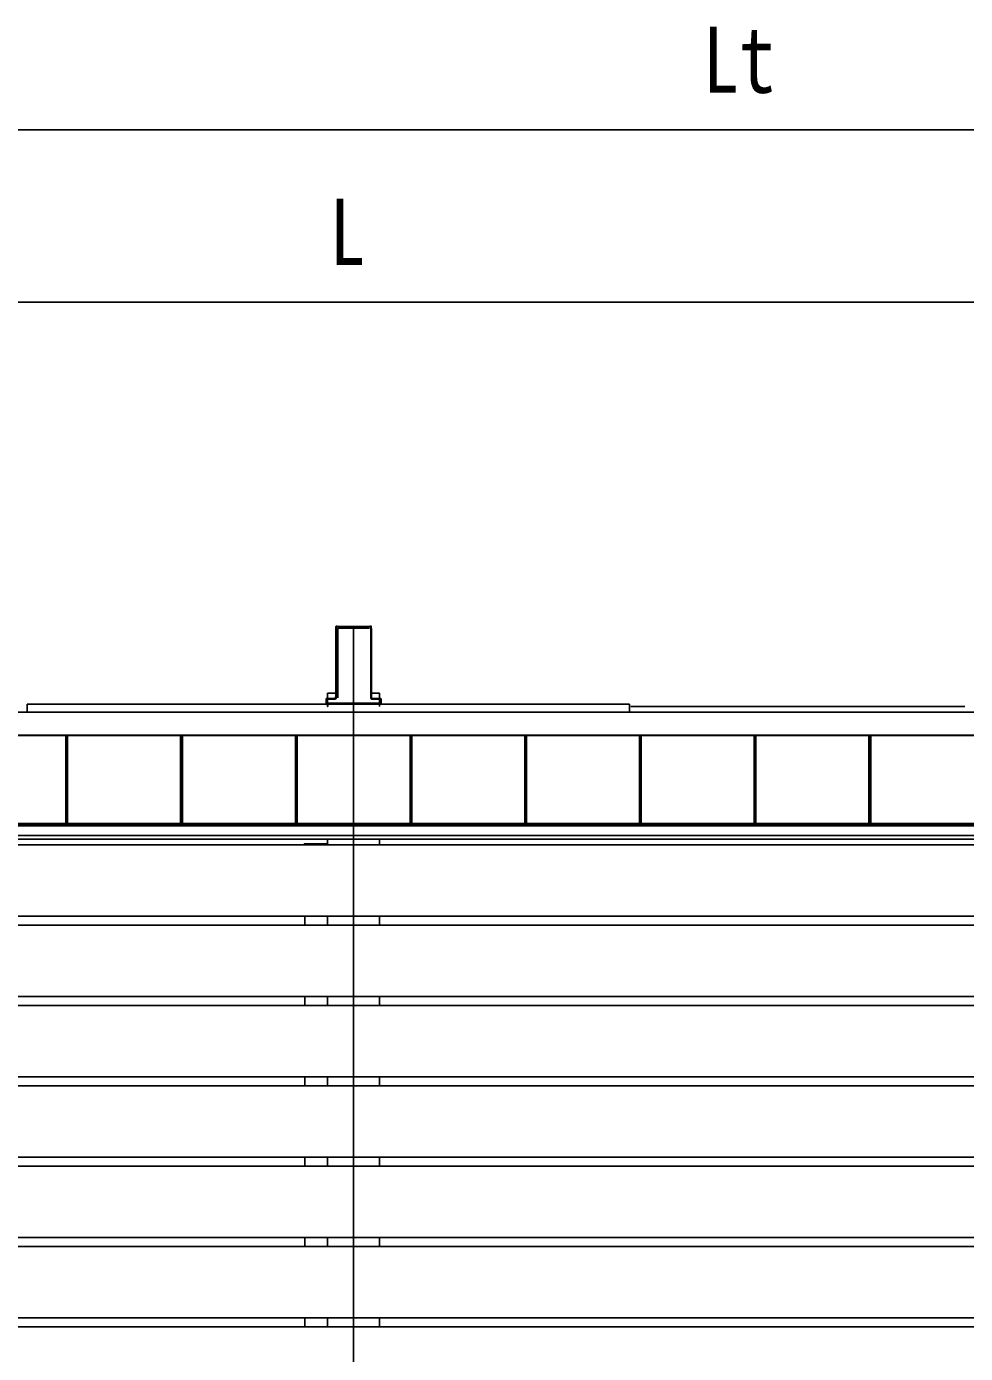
# Model space of a CAD drawing. Units: millimetres, scale not verified. Extents: x -14718 to 14718, y -10397 to 10401.
# Drawn here: x -4058 to -2421, y -3728 to -1415 of the extents above; entities that cross this region are included whole.
import ezdxf
from ezdxf.enums import TextEntityAlignment as Align

# ---------------------------------------------------------------- set-up
doc = ezdxf.new("R2010")
doc.units = ezdxf.units.MM
doc.header["$LTSCALE"] = 50
for name, color, linetype in [('0-4_YKK_12', 2, 'Continuous'), ('0-6_YKK_A1', 4, 'Continuous'), ('0-7_YKK_D', 6, 'Continuous')]:
    doc.layers.add(name, color=color, linetype=linetype)
doc.styles.add('ＭＳ ゴシック', font='')
doc.styles.get('ＭＳ ゴシック').set_extended_font_data('MS Gothic')

msp = doc.modelspace()

# ---------------------------------------------------------------- linework, layer by layer
at = {"layer": '0-4_YKK_12'}
msp.add_line((-3487.91, -6081.6), (-3487.91, -2461.57), dxfattribs=at)
at = {"layer": '0-6_YKK_A1'}
for p, q in [((-3519.16, -2466.92), (-3519.16, -2583.59)), ((-3518.8, -2461.07), (-3519.15, -2466.56)), ((-3518.36, -2461.53), (-3518.8, -2461.07)), ((-3518.31, -2460.6), (-3516.27, -2460.6)), ((-3518.31, -2460.6), (-3517.87, -2461.06)), ((-3518.29, -2577.54), (-3518.29, -2462.41)), ((-3517.79, -2462.09), (-3517.79, -2577.22)), ((-3515.96, -2460.93), (-3516.27, -2460.6)), ((-3515.96, -2460.93), (-3459.87, -2460.93)), ((-3515.41, -2464.07), (-3460.41, -2464.07)), ((-3515.41, -2585.42), (-3515.41, -2464.07)), ((-3459.87, -2460.93), (-3459.56, -2460.6)), ((-3459.56, -2460.6), (-3457.52, -2460.6)), ((-3458.04, -2577.22), (-3458.04, -2462.09)), ((-3457.96, -2461.06), (-3457.52, -2460.6)), ((-3457.54, -2462.41), (-3457.54, -2577.54)), ((-3457.03, -2461.07), (-3457.47, -2461.53)), ((-3457.03, -2461.07), (-3456.68, -2466.56)), ((-3456.66, -2466.92), (-3456.66, -2583.59)), ((-3535.32, -2594.34), (-3535.32, -2587.46)), ((-3535.29, -2586.49), (-3520.27, -2586.49)), ((-3533.32, -2587.54), (-3533.32, -2594.34)), ((-3519.75, -2587.54), (-3533.32, -2587.54)), ((-3533.11, -2577.16), (-3519.16, -2577.16)), ((-3533.11, -2586.49), (-3533.11, -2577.16)), ((-3519.18, -2583.94), (-3519.28, -2585.55)), ((-3518.75, -2586.11), (-3518.38, -2580.01)), ((-3517.88, -2580.04), (-3518.25, -2586.14)), ((-3457.58, -2586.14), (-3457.95, -2580.04)), ((-3457.45, -2580.01), (-3457.08, -2586.11)), ((-3442.71, -2577.16), (-3456.66, -2577.16)), ((-3456.65, -2583.94), (-3456.55, -2585.55)), ((-3456.08, -2587.04), (-3442.51, -2587.04)), ((-3442.51, -2587.54), (-3456.08, -2587.54)), ((-3455.56, -2586.49), (-3440.54, -2586.49)), ((-3442.71, -2586.49), (-3442.71, -2577.16)), ((-3442.51, -2587.04), (-3442.51, -2587.54)), ((-3442.51, -2594.34), (-3442.51, -2587.54)), ((-3440.51, -2587.46), (-3440.51, -2594.34)), ((-5986.41, -2610.48), (-987.71, -2610.48)), ((-4056.88, -2596.41), (-3006.88, -2596.41)), ((-4056.88, -2596.41), (-4056.88, -2610.51)), ((-3535.79, -2594.83), (-3535.32, -2594.83)), ((-3535.78, -2594.34), (-3535.78, -2594.83)), ((-3533.32, -2594.34), (-3535.32, -2594.34)), ((-3535.32, -2594.34), (-3535.32, -2594.83)), ((-3533.32, -2594.83), (-3535.32, -2594.83)), ((-3533.32, -2594.34), (-3442.51, -2594.34)), ((-3533.32, -2594.34), (-3533.32, -2594.83)), ((-3533.32, -2594.83), (-3442.51, -2594.83)), ((-3533.11, -2600.51), (-3533.11, -2594.83)), ((-3533.11, -2600.51), (-3532.91, -2600.51)), ((-3532.91, -2594.83), (-3532.91, -2600.51)), ((-3531.91, -2594.49), (-3443.91, -2594.49)), ((-3442.91, -2594.83), (-3442.91, -2600.51)), ((-3442.91, -2600.51), (-3442.71, -2600.51)), ((-3442.71, -2600.51), (-3442.71, -2594.83)), ((-3440.51, -2594.34), (-3442.51, -2594.34)), ((-3440.51, -2594.83), (-3442.51, -2594.83)), ((-3442.5, -2594.34), (-3442.5, -2594.83)), ((-3440.51, -2594.34), (-3440.51, -2594.83)), ((-3440.04, -2594.83), (-3440.51, -2594.83)), ((-3440.04, -2594.34), (-3440.04, -2594.83)), ((-3006.88, -2596.41), (-3006.88, -2610.51)), ((-3004.38, -2600.51), (-2422.38, -2600.51)), ((-5986.41, -2650.43), (-989.41, -2650.43)), ((-5986.41, -2650.66), (-989.41, -2650.66)), ((-3989.41, -2804.3), (-3989.41, -2650.66)), ((-3986.81, -2804.3), (-3986.81, -2650.66)), ((-3986.41, -2804.3), (-3986.41, -2650.66)), ((-3789.41, -2804.3), (-3789.41, -2650.66)), ((-3786.81, -2804.3), (-3786.81, -2650.66)), ((-3786.41, -2804.3), (-3786.41, -2650.66)), ((-3589.41, -2804.3), (-3589.41, -2650.66)), ((-3586.81, -2804.3), (-3586.81, -2650.66)), ((-3586.41, -2804.3), (-3586.41, -2650.66)), ((-3389.41, -2804.3), (-3389.41, -2650.66)), ((-3386.81, -2804.3), (-3386.81, -2650.66)), ((-3386.41, -2804.3), (-3386.41, -2650.66)), ((-3189.41, -2804.3), (-3189.41, -2650.66)), ((-3186.81, -2804.3), (-3186.81, -2650.66)), ((-3186.41, -2804.3), (-3186.41, -2650.66)), ((-2989.41, -2804.3), (-2989.41, -2650.66)), ((-2989.41, -2804.3), (-2989.41, -2650.66)), ((-2986.81, -2804.3), (-2986.81, -2650.66)), ((-2986.81, -2804.3), (-2986.81, -2650.66)), ((-2986.41, -2804.3), (-2986.41, -2650.66)), ((-2789.41, -2804.3), (-2789.41, -2650.66)), ((-2786.81, -2804.3), (-2786.81, -2650.66)), ((-2786.41, -2804.3), (-2786.41, -2650.66)), ((-2589.41, -2804.3), (-2589.41, -2650.66)), ((-2586.81, -2804.3), (-2586.81, -2650.66)), ((-2586.41, -2804.3), (-2586.41, -2650.66)), ((-5984.41, -2804.3), (-987.71, -2804.3)), ((-5984.41, -2806.31), (-987.71, -2806.31)), ((-5984.41, -2808.11), (-987.71, -2808.11)), ((-5984.41, -2808.11), (-987.71, -2808.11)), ((-5984.41, -2825.08), (-987.71, -2825.08)), ((-5984.41, -2831.57), (-987.71, -2831.57)), ((-5982.41, -2841.6), (-993.41, -2841.6)), ((-3532.61, -2841.6), (-3573.61, -2841.6)), ((-3573.11, -2841.6), (-3533.11, -2841.6)), ((-3533.11, -2841.6), (-3533.11, -2831.57)), ((-3532.61, -2841.6), (-3532.61, -2839.6)), ((-3442.71, -2841.6), (-3442.71, -2831.57)), ((-5982.41, -2965.6), (-993.41, -2965.6)), ((-5982.41, -2981.6), (-993.41, -2981.6)), ((-3573.11, -2965.6), (-3573.11, -2981.6)), ((-3533.11, -2981.6), (-3533.11, -2965.6)), ((-3533.11, -2965.6), (-3533.11, -2981.6)), ((-3442.71, -2981.6), (-3442.71, -2965.6)), ((-5982.41, -3105.6), (-993.41, -3105.6)), ((-5982.41, -3121.6), (-993.41, -3121.6)), ((-3573.11, -3105.6), (-3573.11, -3121.6)), ((-3533.11, -3121.6), (-3533.11, -3105.6)), ((-3533.11, -3105.6), (-3533.11, -3121.6)), ((-3442.71, -3121.6), (-3442.71, -3105.6)), ((-5982.41, -3245.6), (-993.41, -3245.6)), ((-3573.11, -3245.6), (-3573.11, -3261.6)), ((-3533.11, -3261.6), (-3533.11, -3245.6)), ((-3533.11, -3245.6), (-3533.11, -3261.6)), ((-3442.71, -3261.6), (-3442.71, -3245.6)), ((-5982.41, -3261.6), (-993.41, -3261.6)), ((-5982.41, -3385.6), (-993.41, -3385.6)), ((-3573.11, -3385.6), (-3573.11, -3401.6)), ((-3533.11, -3401.6), (-3533.11, -3385.6)), ((-3533.11, -3385.6), (-3533.11, -3401.6)), ((-3442.71, -3401.6), (-3442.71, -3385.6)), ((-5982.41, -3401.6), (-993.41, -3401.6)), ((-5982.41, -3525.6), (-993.41, -3525.6)), ((-3573.11, -3525.6), (-3573.11, -3541.6)), ((-3533.11, -3541.6), (-3533.11, -3525.6)), ((-3533.11, -3525.6), (-3533.11, -3541.6)), ((-3442.71, -3541.6), (-3442.71, -3525.6)), ((-5982.41, -3541.6), (-993.41, -3541.6)), ((-5982.41, -3665.6), (-993.41, -3665.6)), ((-3573.11, -3665.6), (-3573.11, -3681.6)), ((-3533.11, -3681.6), (-3533.11, -3665.6)), ((-3533.11, -3665.6), (-3533.11, -3681.6)), ((-3442.71, -3681.6), (-3442.71, -3665.6)), ((-5982.41, -3681.6), (-993.41, -3681.6))]:
    msp.add_line(p, q, dxfattribs=at)
for points in [[(-3535.79, -2586.99), (-3535.79, -2594.34), (-3535.32, -2594.34)], [(-3533.32, -2587.54), (-3533.32, -2587.04), (-3519.75, -2587.04)], [(-3440.04, -2586.99), (-3440.04, -2594.34), (-3440.51, -2594.34)], [(-3573.61, -2841.6), (-3573.61, -2839.6), (-3532.61, -2839.6)]]:
    msp.add_lwpolyline(points, dxfattribs=at)
for centre, start, end in [((-3534.82, -2587.46), 90.24971, 179.75029), ((-3441.01, -2587.46), 0.24971, 89.75029)]:
    msp.add_arc(centre, 0.501, start, end, dxfattribs=at)
for centre, major_axis, ratio, start_param, end_param in [((-3519.12, -2466.56), (0.031, 0.5), 0.061627, 1.5746234, 2.3600215), ((-3518.3, -2461.1), (0.346, -0.364), 0.996462, 2.3838095, 3.8892836), ((-3518.59, -2464.57), (0.22, 3.04), 0.070684, 5.5043854, 6.2286971), ((-3518.09, -2464.59), (0.22, 3.54), 0.060877, 5.5025319, 6.2268436), ((-3457.74, -2464.59), (-0.22, 3.54), 0.060877, 0.0563417, 0.7806534), ((-3457.24, -2464.57), (-0.22, 3.04), 0.070684, 0.0544883, 0.7787999), ((-3457.53, -2461.1), (-0.346, -0.364), 0.996462, 2.3939017, 3.8993758), ((-3456.71, -2466.56), (-0.031, 0.5), 0.061627, 3.9231638, 4.7085619), ((-3535.28, -2586.99), (0.355, -0.355), 0.99628, 2.358058, 3.9251274), ((-3533.32, -2587.45), (2, 0), 0.045872, 3.2026792, 4.712389), ((-3533.32, -2586.95), (1.5, 0), 0.061163, 3.2026792, 4.712389), ((-3520.28, -2585.49), (0.691, -0.728), 0.996462, 5.5254021, 7.0308762), ((-3519.75, -2586.04), (-0.693, 0.73), 0.992955, 2.3838095, 3.8892836), ((-3519.75, -2586.04), (1.04, -1.09), 0.996462, 5.5254021, 7.0308762), ((-3519.21, -2583.94), (0.031, 0.5), 0.061627, 4.716216, 5.5016142), ((-3518.59, -2580.01), (0.22, 3.5), 0.061627, 4.716216, 5.5016142), ((-3518.09, -2580.04), (0.22, 4), 0.053972, 4.7153191, 5.5007173), ((-3457.74, -2580.04), (-0.22, 4), 0.053972, 0.782468, 1.5678662), ((-3456.08, -2586.04), (-1.04, -1.09), 0.996462, 5.5354944, 7.0409685), ((-3457.24, -2580.01), (-0.22, 3.5), 0.061627, 0.7815711, 1.5669693), ((-3456.08, -2586.04), (0.693, 0.73), 0.992955, 2.3939017, 3.8993758), ((-3456.62, -2583.94), (-0.031, 0.5), 0.061627, 0.7815711, 1.5669693), ((-3455.55, -2585.49), (-0.691, -0.728), 0.996462, 5.5354944, 7.0409685), ((-3442.51, -2586.95), (1.5, 0), 0.061163, 4.712389, 6.2220988), ((-3442.51, -2587.45), (2, 0), 0.045872, 4.712389, 6.2220988), ((-3440.55, -2586.99), (-0.355, -0.355), 0.99628, 2.358058, 3.9251274)]:
    msp.add_ellipse(centre, major_axis=major_axis, ratio=ratio, start_param=start_param, end_param=end_param, dxfattribs=at)
at = {"layer": '0-7_YKK_D'}
for p, q in [((-5817.91, -1595.51), (245.09, -1595.51)), ((-982.91, -1895.51), (-5992.91, -1895.51))]:
    msp.add_line(p, q, dxfattribs=at)

# ---------------------------------------------------------------- texts
at = {"layer": '0-7_YKK_D', "style": 'ＭＳ ゴシック', "width": 0.8}
for s, p in [('Lt', (-2878.81, -1565.51)), ('L', (-3529.91, -1865.51))]:
    msp.add_text(s, height=115.5, dxfattribs=at).set_placement(p, align=Align.BOTTOM_LEFT)

doc.saveas('drawing.dxf')
